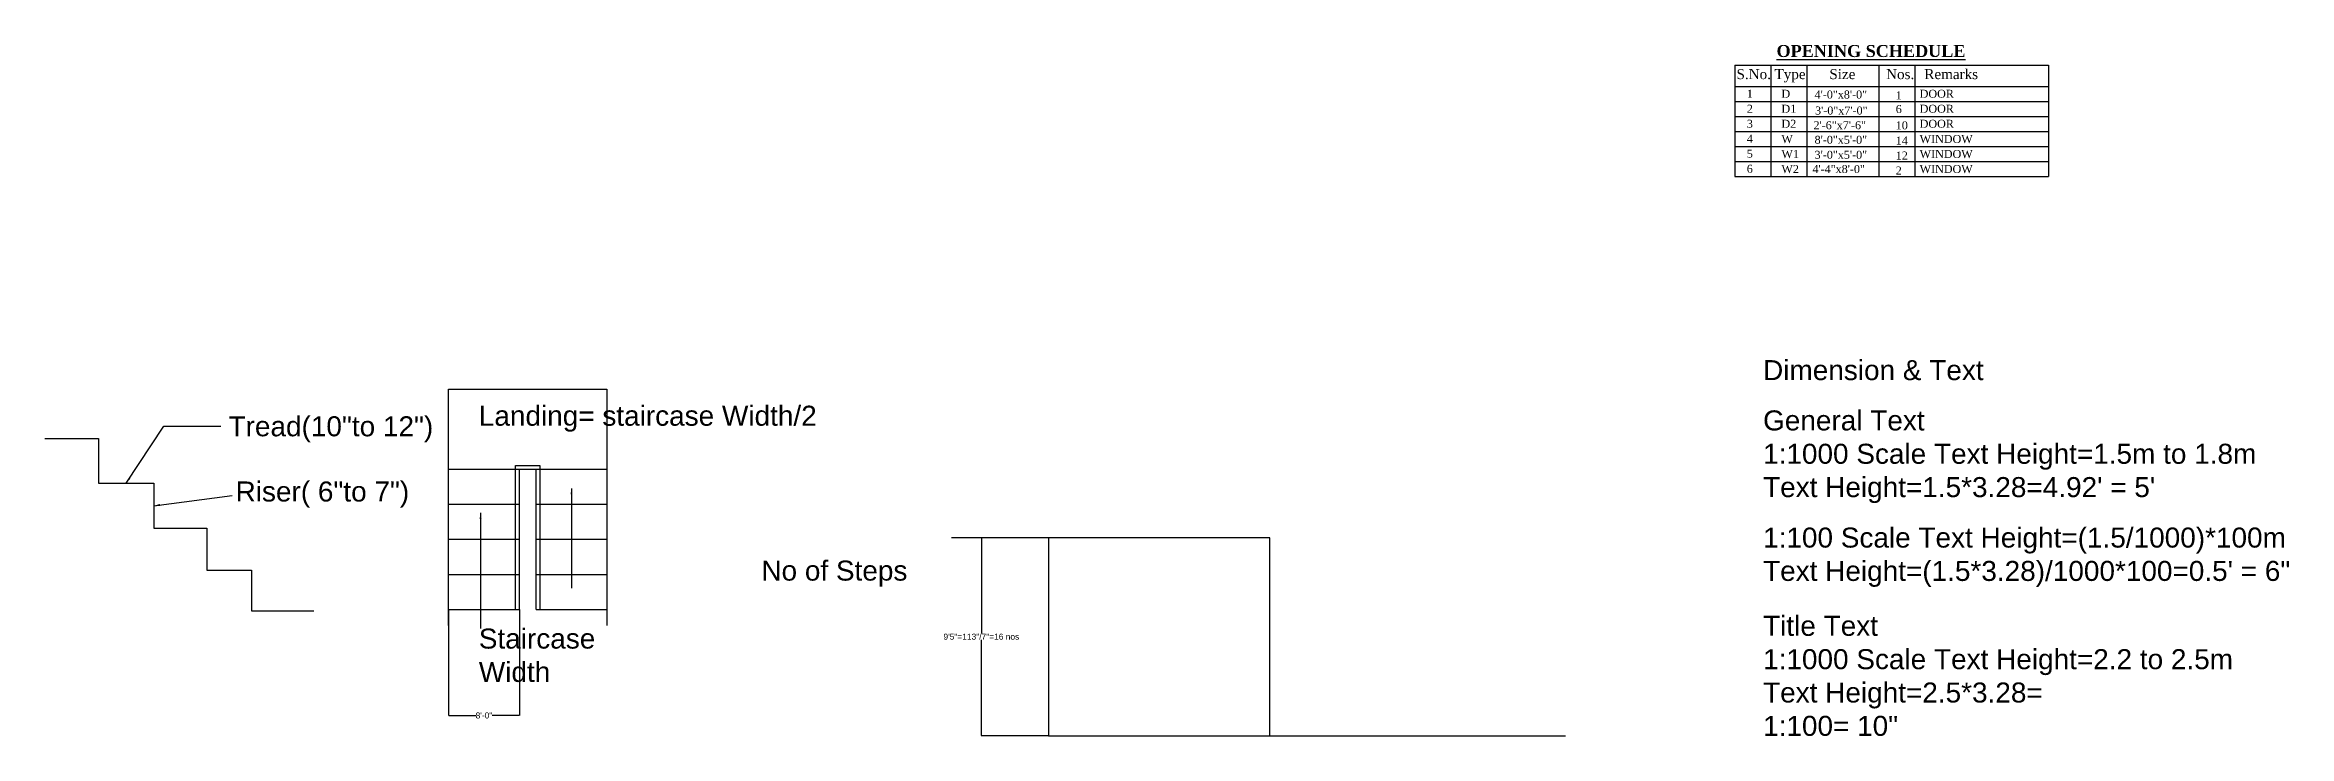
# Model space of a CAD drawing. Header units: feet. Extents: x 28652 to 66086, y -6769 to -640.
# Drawn here: x 40471 to 42714, y -1571 to -880 of the extents above; entities that cross this region are included whole.
import ezdxf

# ---------------------------------------------------------------- set-up
doc = ezdxf.new("R2010")
doc.units = ezdxf.units.FT
doc.header["$LTSCALE"] = 50
doc.header["$MEASUREMENT"] = 0
doc.header["$PDMODE"] = 34
doc.layers.add('Text', color=7, linetype='Continuous')
doc.styles.add('7 INCH', font='times.ttf', dxfattribs={"height": 7})
doc.styles.get("Standard").update_dxf_attribs({"font": 'arial.ttf'})
doc.dimstyles.get("Standard").update_dxf_attribs({"dimtxt": 6, "dimasz": 0.18, "dimexe": 0.18, "dimexo": 0.0625, "dimgap": 0.09, "dimtad": 0, "dimtih": 1, "dimtoh": 1, "dimdec": 0, "dimzin": 0, "dimdsep": 46, "dimlunit": 4, "dimtxsty": 'Standard', "dimcen": 0.09, "dimadec": 0, "dimazin": 0, "dimtfac": 1, "dimtdec": 0, "dimtofl": 0, "dimtmove": 0, "dimatfit": 3, "dimfxl": 1, "dimtolj": 1, "dimtzin": 0, "dimarcsym": 0})

# ---------------------------------------------------------------- blocks, each defined once
blk = doc.blocks.new('*D101')
at = {"color": 0, "lineweight": -2, "transparency": 16777216}
for p, q in [((40874.1, -1444.7), (40874.1, -1550.8)), ((40944.8, -1444.7), (40944.8, -1550.8)), ((40874.3, -1550.7), (40901.4, -1550.7)), ((40944.6, -1550.7), (40917.5, -1550.7))]:
    blk.add_line(p, q, dxfattribs=at)
at = {"color": 0, "transparency": 16777216}
for points in [[(40874.3, -1550.6), (40874.3, -1550.7), (40874.1, -1550.7)], [(40944.6, -1550.6), (40944.6, -1550.7), (40944.8, -1550.7)]]:
    blk.add_solid(points, dxfattribs=at)
at = {"layer": 'Defpoints', "color": 0, "transparency": 16777216}
for p in [(40874.1, -1444.7), (40944.8, -1444.7), (40944.8, -1550.7)]:
    blk.add_point(p, dxfattribs=at)
at = {"color": 0, "transparency": 16777216, "insert": (40909.4, -1550.7), "char_height": 6, "attachment_point": 5}
blk.add_mtext('\\A1;8\'-0"', dxfattribs=at)
blk = doc.blocks.new('*D102')
at = {"color": 0, "lineweight": -2, "transparency": 16777216}
for p, q in [((41473.5, -1373), (41406.5, -1373)), ((41406.6, -1373.2), (41406.6, -1468.8)), ((41406.6, -1570.7), (41406.6, -1475.1)), ((41473.5, -1570.9), (41406.5, -1570.9))]:
    blk.add_line(p, q, dxfattribs=at)
at = {"color": 0, "transparency": 16777216}
for points in [[(41406.6, -1373.2), (41406.7, -1373.2), (41406.6, -1373)], [(41406.6, -1570.7), (41406.7, -1570.7), (41406.6, -1570.9)]]:
    blk.add_solid(points, dxfattribs=at)
at = {"layer": 'Defpoints', "color": 0, "transparency": 16777216}
for p in [(41406.6, -1373), (41473.6, -1373), (41473.6, -1570.9)]:
    blk.add_point(p, dxfattribs=at)
at = {"color": 0, "transparency": 16777216, "insert": (41406.6, -1471.9), "char_height": 6, "attachment_point": 5}
blk.add_mtext('\\A1;9\'5"=113"/7"=16 nos', dxfattribs=at)

msp = doc.modelspace()

# ---------------------------------------------------------------- linework, layer by layer
for p, q in [((40470.5, -1273.72), (40524.1, -1273.72)), ((40524.1, -1273.72), (40524.1, -1318.33)), ((40524.1, -1318.33), (40579.53, -1318.33)), ((40579.53, -1318.33), (40579.53, -1363.48)), ((40944.78, -1444.69), (40944.78, -1304.2)), ((40961.6, -1444.69), (40961.6, -1304.2)), ((40579.53, -1363.48), (40632.29, -1363.48)), ((40632.29, -1363.48), (40632.29, -1405.35)), ((40632.29, -1405.35), (40676.96, -1405.35)), ((40676.96, -1405.35), (40676.96, -1446.03)), ((40676.96, -1446.03), (40739.2, -1446.03))]:
    msp.add_line(p, q)
for points in [[(40874.1, -1460.65), (40874.1, -1224.37), (41032.28, -1224.37), (41032.28, -1460.65)], [(40941.1, -1444.69), (40941.1, -1300.52), (40965.27, -1300.52), (40965.27, -1444.69)], [(40874.1, -1304.2), (41032.28, -1304.2)], [(40874.1, -1339.32), (40944.78, -1339.32)], [(40961.6, -1339.32), (41032.28, -1339.32)], [(40874.1, -1374.44), (40944.78, -1374.44)], [(40961.6, -1374.44), (41032.28, -1374.44)], [(41473.59, -1372.99), (41376.94, -1372.99)], [(41473.59, -1372.99), (41473.59, -1570.9), (41694.83, -1570.9), (41694.83, -1372.99), (41473.59, -1372.99)], [(40874.1, -1409.56), (40944.78, -1409.56)], [(40961.6, -1409.56), (41032.28, -1409.56)], [(40874.1, -1444.69), (40944.78, -1444.69)], [(40961.6, -1444.69), (41032.28, -1444.69)], [(41694.83, -1570.9), (41990.41, -1570.9)]]:
    msp.add_lwpolyline(points)
at = {"layer": 'Text'}
for p, q in [((42159.74, -900.41), (42473.34, -900.41)), ((42159.74, -900.41), (42159.74, -1011.77)), ((42159.74, -915.41), (42159.74, -1011.77)), ((42195.74, -900.41), (42195.74, -1011.77)), ((42195.74, -915.41), (42195.74, -1011.77)), ((42231.74, -900.41), (42231.74, -1011.77)), ((42231.74, -915.41), (42231.74, -1011.77)), ((42303.74, -900.41), (42303.74, -1011.77)), ((42303.74, -915.41), (42303.74, -1011.77)), ((42339.74, -900.41), (42339.74, -1011.77)), ((42339.74, -915.41), (42339.74, -1011.77)), ((42473.34, -900.41), (42473.34, -1011.77)), ((42473.34, -915.41), (42473.34, -1011.77)), ((42159.74, -921.77), (42473.34, -921.77)), ((42159.74, -936.77), (42473.34, -936.77)), ((42159.74, -945.41), (42159.74, -1011.77)), ((42159.74, -951.77), (42473.34, -951.77)), ((42195.74, -945.41), (42195.74, -1011.77)), ((42231.74, -945.41), (42231.74, -1011.77)), ((42303.74, -945.41), (42303.74, -1011.77)), ((42339.74, -945.41), (42339.74, -1011.77)), ((42473.34, -945.41), (42473.34, -1011.77)), ((42473.34, -960.41), (42473.34, -1011.77)), ((42159.74, -966.77), (42473.34, -966.77)), ((42159.74, -981.77), (42473.34, -981.77)), ((42159.74, -996.77), (42473.34, -996.77)), ((42159.74, -1011.77), (42473.34, -1011.77)), ((42159.74, -1011.77), (42473.34, -1011.77))]:
    msp.add_line(p, q, dxfattribs=at)

# ---------------------------------------------------------------- texts
at = {"char_height": 20, "attachment_point": 1}
for s, insert in [('Dimension & Text', (42188.05, -1195.3)), ('Tread(10"to 12")', (40654.09, -1251.47)), ('Landing= staircase Width/2', (40904.27, -1240.91)), ("General Text\\P1:1000 Scale Text Height=1.5m to 1.8m\\PText Height=1.5*3.28=4.92' = 5'", (42188.05, -1245.61)), ('Riser( 6"to 7")', (40661.14, -1316.68)), ('1:100 Scale Text Height=(1.5/1000)*100m\\PText Height=(1.5*3.28)/1000*100=0.5\' = 6"', (42188.05, -1362.77)), ('No of Steps', (41186.71, -1395.79)), ('Title Text\\P1:1000 Scale Text Height=2.2 to 2.5m\\PText Height=2.5*3.28= \\P1:100= 10"', (42188.05, -1451.02)), ('Staircase \\PWidth', (40904.27, -1463.77))]:
    msp.add_mtext_dynamic_manual_height_columns(s, width=649.0631, gutter_width=100, heights=[0], dxfattribs=dict(at, insert=insert))
at = {"layer": 'Text', "style": '7 INCH'}
for s, height, p in [('S.No.', 10, (42161.48, -914.3)), ('Type', 10, (42199.5, -914.3)), ('Size', 10, (42254.31, -914.3)), ('Nos.', 10, (42311.05, -914.3)), ('Remarks', 10, (42349.27, -914.3)), ('2', 8, (42171.78, -947.93)), ('1', 8, (42171.78, -932.93)), ('D', 8, (42206.42, -932.93)), ('D1', 8, (42206.42, -947.93)), ('4\'-0"x8\'-0"', 8, (42239.52, -933.7)), ('3\'-0"x7\'-0"', 8, (42240, -949.7)), ('6', 8, (42320.67, -948.19)), ('1', 8, (42320.67, -934.48)), ('DOOR', 8, (42344.56, -932.93)), ('DOOR', 8, (42344.56, -947.93)), ('3', 8, (42171.78, -962.93)), ('D2', 8, (42206.42, -962.93)), ('2\'-6"x7\'-6"', 8, (42238.43, -964.37)), ('10', 8, (42320.67, -964.48)), ('DOOR', 8, (42344.56, -962.93)), ('4', 8, (42171.78, -977.93)), ('5', 8, (42171.78, -992.93)), ('W', 8, (42206.42, -978.16)), ('W1', 8, (42206.42, -993.16)), ('8\'-0"x5\'-0"', 8, (42239.52, -978.98)), ('3\'-0"x5\'-0"', 8, (42239.52, -993.98)), ('14', 8, (42320.67, -979.71)), ('12', 8, (42320.67, -994.71)), ('WINDOW', 8, (42344.56, -978.16)), ('WINDOW', 8, (42344.56, -993.16)), ('6', 8, (42171.78, -1007.93)), ('W2', 8, (42206.42, -1008.16)), ('4\'-4"x8\'-0"', 8, (42237.36, -1008.22)), ('2', 8, (42320.67, -1009.71)), ('WINDOW', 8, (42344.56, -1008.16))]:
    msp.add_text(s, height=height, dxfattribs=at).set_placement(p)
at = {"layer": 'Text', "insert": (42201.5, -880.17), "char_height": 12, "width": 187, "attachment_point": 1, "style": '7 INCH'}
msp.add_mtext('{\\fTimes New Roman|b1|i0|c0|p18;\\LOPENING SCHEDULE}', dxfattribs=at)

# ---------------------------------------------------------------- dimensions: what is measured, and where the dimension line sits
dim = msp.add_linear_dim(base=(41406.64, -1372.99), p1=(41473.59, -1570.9), p2=(41473.59, -1372.99), angle=90, text='9\'5"=113"/7"=16 nos', dimstyle='Standard')
dim.commit()
dim.dimension.update_dxf_attribs({"geometry": '*D102', "text_midpoint": (41406.64, -1471.94)})
dim = msp.add_linear_dim(base=(40944.78, -1550.67), p1=(40874.1, -1444.69), p2=(40944.78, -1444.69), text='8\'-0"', dimstyle='Standard')
dim.commit()
dim.dimension.update_dxf_attribs({"geometry": '*D101', "text_midpoint": (40909.44, -1550.67)})

# ---------------------------------------------------------------- leaders
for points in [[(40551.81, -1318.33), (40589.32, -1261.25), (40646.45, -1261.25)], [(40579.53, -1340.91), (40657.62, -1330.76)], [(40996.91, -1323.61), (40996.91, -1423.49)], [(40906, -1348.15), (40906, -1463.77)]]:
    msp.add_leader(points, dimstyle='Standard', override={"dimasz": 6, "dimgap": 0.09, "dimtad": 0})

doc.saveas('drawing.dxf')
